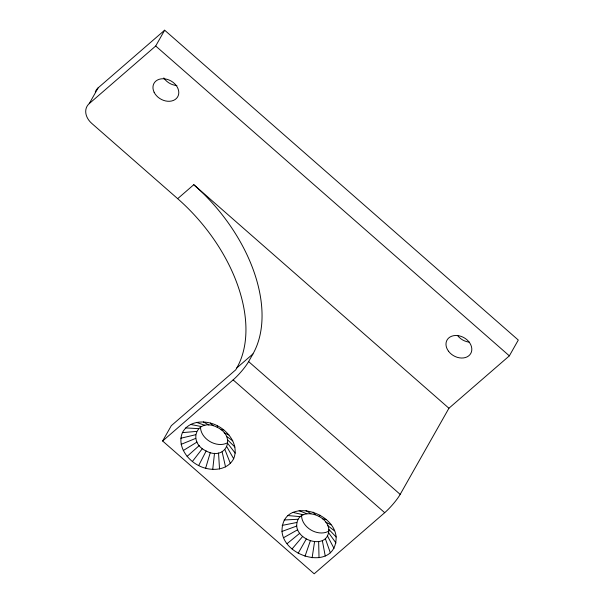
<?xml version="1.0" encoding="UTF-8"?>
<svg xmlns="http://www.w3.org/2000/svg" width="604" height="604" viewBox="0 0 604 604"><rect width="100%" height="100%" fill="white"/><g stroke="black" fill="none" stroke-linecap="round" stroke-linejoin="round"><path stroke-width="0.91" d="M282.008 531.422C281.6 496.903 334.004 510.221 336.134 536.994C336.541 571.512 284.137 558.194 282.008 531.422L296.7 526.046C296.458 505.571 327.549 513.468 328.81 529.353C329.052 549.829 297.968 541.924 296.7 526.046M217.281 427.345C197.433 416.783 186.545 441.871 206.145 450.992C225.994 461.554 236.881 436.466 217.281 427.345L217.402 425.767C206.16 419.833 188.969 420.052 182.408 432.63C176.964 445.858 187.066 459.75 198.663 465.586C209.898 471.528 227.089 471.301 233.657 458.73C239.101 445.503 228.999 431.611 217.402 425.767M212.729 469.444L214.503 453.287M312.125 557.809L314.563 541.697M205.609 468.289L210.275 452.6M305.012 556.284L310.35 540.791M198.663 465.586L206.145 450.992M177.674 198.671L91.785 123.427A17.04 13.016 29.5 0 1 89.226 103.624L98.173 87.822L164.65 30.2L518.292 340.052L509.353 355.854L448.923 408.244L400.18 494.382A17.04 2.884 -48.8 0 1 384.695 512.69L314.186 573.8L162.627 441.003L171.294 425.692L235.749 369.814L236.836 367.904L252.948 353.936A139.713 87.021 49.1 0 0 193.786 184.703L177.674 198.671A139.713 87.021 49.1 0 1 236.836 367.904M89.226 103.624L155.704 46.01L164.65 30.2M162.627 441.003L233.129 379.893A17.04 2.884 -48.8 0 0 248.621 361.592L252.948 353.936M298.18 553.249L306.296 538.995M319.214 516.397L319.961 515.159M192.351 461.531L202.4 448.583M292.094 548.923L302.687 536.428M187.104 456.397L199.282 445.533M287.164 543.592L299.758 533.264M183.284 450.531L197.017 442.053M283.721 537.628L297.719 529.723M181.155 444.333L195.749 438.368M180.853 438.225L195.575 434.744M282.144 525.412L296.783 522.483M182.408 432.63L196.496 431.415M284.114 519.999L297.946 519.266M221.026 429.754L223.714 429.821M185.707 427.919L198.452 428.621M287.783 515.552L300.128 516.631M322.83 518.964L326.054 519.485M190.524 424.423L201.313 426.545M292.902 512.381L303.163 514.751M196.534 422.37L204.884 425.329M299.123 510.69L306.855 513.747M224.144 432.804L228.961 434.963M325.752 522.128L330.984 524.816M203.337 421.909L208.924 425.05M306.024 510.606L310.947 513.702M226.409 436.292L232.774 440.829M327.791 525.669L334.427 530.788M155.704 46.01L509.353 355.854M193.786 184.703L448.923 408.244M248.621 361.592L400.18 494.382M233.129 379.893L384.695 512.69M227.678 439.969L234.911 447.028M210.449 423.064L213.152 425.737M328.81 529.353L336.134 536.994M313.129 512.132L315.16 514.608M227.851 443.593L235.205 453.128M328.727 532.917L336.005 543.004M226.93 446.922L233.657 458.73M327.564 536.125L334.035 548.417M224.975 449.716L230.358 463.434M325.382 538.768L330.365 552.864M222.113 451.792L225.541 466.937M322.347 540.648L325.246 556.035M218.542 453.015L219.524 468.983M318.655 541.645L319.025 557.726M328.946 531.007A17.04 13.016 29.5 0 1 310.796 529.904A17.04 13.016 29.5 0 1 301.638 514.54M227.096 442.989A17.093 13.054 29.5 0 1 209.663 441.373A17.093 13.054 29.5 0 1 200.498 426.824M469.293 342.136A13.628 10.411 29.5 0 1 457.454 335.386M176.912 85.534A13.628 10.411 29.5 0 1 163.82 77.916M95.281 92.004A17.04 13.016 29.5 0 1 98.173 87.822M448.5 351.211A13.628 10.411 29.5 0 0 470.743 353.506A13.628 10.411 29.5 0 0 457.447 335.56A13.628 10.411 29.5 0 0 448.5 351.211M154.111 92.238A13.628 10.411 29.5 0 0 176.391 98.49A13.628 10.411 29.5 0 0 167.112 79.343A13.628 10.411 29.5 0 0 154.111 92.238"/></g></svg>
